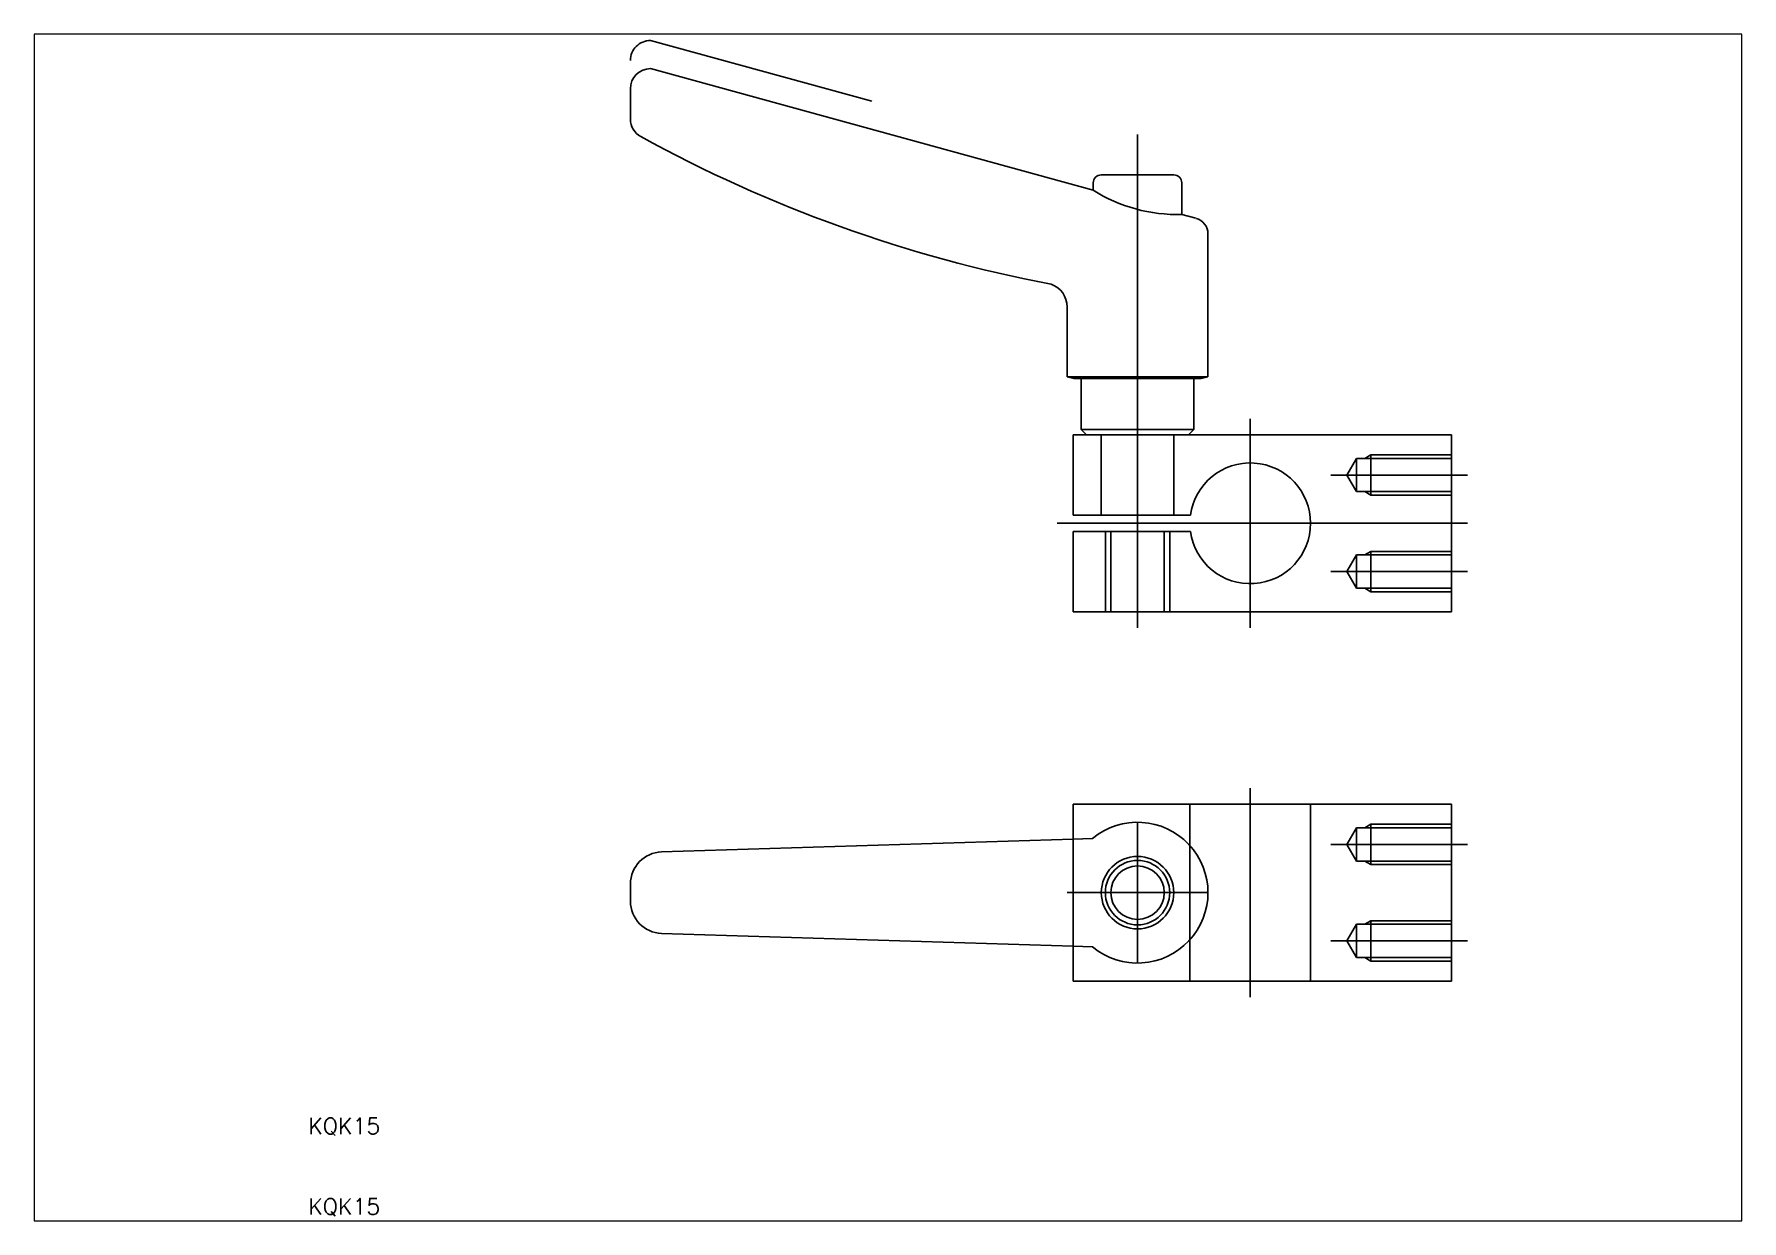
# Paper-space layout 'レイアウト1' of a CAD drawing. Extents: x 1.12 to 10.1, y 0.78 to 7.02.
# The model-space entities are those that its viewports show. They can reach past a viewport. Long polylines and large blocks are cut down to what shows.
import ezdxf

# ---------------------------------------------------------------- set-up
doc = ezdxf.new("R2010")
doc.units = 0
doc.header["$MEASUREMENT"] = 0
for name, pattern in [('CENTER', [2, 1.25, -0.25, 0.25, -0.25]), ('DASHED', [0.75, 0.5, -0.25]), ('PHANTOM', [2.5, 1.25, -0.25, 0.25, -0.25, 0.25, -0.25])]:
    doc.linetypes.add(name, pattern=pattern)
doc.layers.get('0').update_dxf_attribs({"linetype": 'CONTINUOUS'})
doc.layers.add('CENTER', color=1, linetype='CENTER')
doc.styles.get("Standard").update_dxf_attribs({"font": 'txt.shx'})

msp = doc.modelspace()

# ---------------------------------------------------------------- linework, layer by layer
at = {"color": 3, "linetype": 'PHANTOM'}
for p in [(52.5, 155.89), (80.01, 148.34)]:
    msp.add_line(p, (52.51, 155.89), dxfattribs=at)
at = {"color": 7, "linetype": 'Continuous'}
for p, q in [((52.5, 152.39), (52.51, 152.39)), ((107.5, 137.29), (52.51, 152.39)), ((50, 146.13), (50, 149.89)), ((107.5, 138.19), (107.5, 137.29)), ((117.5, 139.19), (108.5, 139.19)), ((118.5, 134.27), (118.5, 138.19)), ((120.26, 133.79), (118.5, 134.27)), ((121.75, 131.85), (121.75, 114.11)), ((104.25, 114.11), (104.25, 122.79)), ((121.75, 114.11), (104.25, 114.11)), ((104.25, 114.11), (105.09, 113.89)), ((120.91, 113.89), (105.09, 113.89)), ((106, 113.89), (106, 107.54)), ((120, 113.89), (120, 107.54)), ((121.75, 114.11), (120.91, 113.89)), ((105, 106.89), (105, 96.89)), ((105, 106.89), (152, 106.89)), ((120, 107.54), (106, 107.54)), ((106.65, 106.89), (106, 107.54)), ((106.65, 106.89), (119.35, 106.89)), ((119.35, 106.89), (120, 107.54)), ((152, 106.89), (152, 84.89)), ((105, 96.89), (119.57, 96.89)), ((105, 94.89), (105, 84.89)), ((105, 94.89), (119.57, 94.89)), ((105, 84.89), (152, 84.89)), ((105, 61), (152, 61)), ((105, 61), (105, 39)), ((152, 61), (152, 39)), ((105, 56.66), (53.88, 55.07)), ((50, 51.07), (50, 48.93)), ((53.88, 44.93), (105, 43.34)), ((105, 39), (152, 39))]:
    msp.add_line(p, q, dxfattribs=at)
at = {"color": 3, "linetype": 'DASHED'}
for p, q in [((108.5, 106.89), (108.5, 96.89)), ((117.5, 106.89), (117.5, 96.89)), ((139, 101.89), (140.19, 103.96)), ((152, 103.96), (140.19, 103.96)), ((140.19, 103.96), (140.19, 99.83)), ((142, 104.39), (141.25, 103.96)), ((142, 104.39), (142, 99.39)), ((152, 104.39), (142, 104.39)), ((139, 101.89), (140.19, 99.83)), ((152, 99.83), (140.19, 99.83)), ((142, 99.39), (141.25, 99.83)), ((152, 99.39), (142, 99.39)), ((109, 84.89), (109, 94.89)), ((109.68, 84.89), (109.68, 94.89)), ((116.32, 84.89), (116.32, 94.89)), ((117, 84.89), (117, 94.89)), ((139, 89.89), (140.19, 91.96)), ((152, 91.96), (140.19, 91.96)), ((140.19, 91.96), (140.19, 87.83)), ((142, 92.39), (141.25, 91.96)), ((142, 92.39), (142, 87.39)), ((152, 92.39), (142, 92.39)), ((139, 89.89), (140.19, 87.83)), ((152, 87.83), (140.19, 87.83)), ((142, 87.39), (141.25, 87.83)), ((152, 87.39), (142, 87.39)), ((119.5, 61), (119.5, 39)), ((134.5, 61), (134.5, 39)), ((139, 56), (140.19, 58.07)), ((152, 58.07), (140.19, 58.07)), ((140.19, 58.07), (140.19, 53.93)), ((142, 58.5), (141.25, 58.07)), ((142, 58.5), (142, 53.5)), ((152, 58.5), (142, 58.5)), ((107.42, 56.74), (105, 56.66)), ((139, 56), (140.19, 53.93)), ((152, 53.93), (140.19, 53.93)), ((142, 53.5), (141.25, 53.93)), ((152, 53.5), (142, 53.5)), ((139, 44), (140.19, 46.07)), ((152, 46.07), (140.19, 46.07)), ((140.19, 46.07), (140.19, 41.93)), ((142, 46.5), (141.25, 46.07)), ((142, 46.5), (142, 41.5)), ((152, 46.5), (142, 46.5)), ((105, 43.34), (107.42, 43.26)), ((139, 44), (140.19, 41.93)), ((152, 41.93), (140.19, 41.93)), ((142, 41.5), (141.25, 41.93)), ((152, 41.5), (142, 41.5))]:
    msp.add_line(p, q, dxfattribs=at)
at = {"color": 7, "linetype": 'Continuous'}
for radius in [4.5, 4, 3.32]:
    msp.add_circle((113, 50), radius, dxfattribs=at)
at = {"color": 3, "linetype": 'PHANTOM'}
msp.add_arc((52.5, 153.39), 2.5, 90, 180, dxfattribs=at)
at = {"color": 7, "linetype": 'Continuous'}
for centre, radius, start, end in [((52.5, 149.89), 2.5, 90, 180), ((52.5, 146.13), 2.5, 180, 241.174), ((134.28, 294.72), 172.11, 241.174, 259.2843), ((108.5, 138.19), 1, 90, 180), ((117.5, 138.19), 1, 0, 90), ((117.93, 153.75), 19.49, 237.6242, 271.6631), ((119.75, 131.85), 2, 0, 75.168), ((101.25, 122.79), 3, 0, 70), ((127, 95.89), 7.5, 187.6623, 172.3377), ((54, 51.07), 4, 91.7905, 180), ((54, 48.93), 4, 180, 268.2095)]:
    msp.add_arc(centre, radius, start, end, dxfattribs=at)
at = {"color": 3, "linetype": 'DASHED'}
msp.add_arc((113, 50), 8.75, 230.3689, 129.6311, dxfattribs=at)
at = {"layer": 'CENTER', "color": 1, "linetype": 'CENTER'}
for p, q in [((113, 144.19), (113, 104.89)), ((113, 108.89), (113, 82.89)), ((127, 108.89), (127, 82.89)), ((154, 101.89), (137, 101.89)), ((103, 95.89), (154, 95.89)), ((154, 89.89), (137, 89.89)), ((127, 63), (127, 37)), ((113, 41.25), (113, 58.75)), ((154, 56), (137, 56)), ((121.75, 50), (104.25, 50)), ((154, 44), (137, 44))]:
    msp.add_line(p, q, dxfattribs=at)

# ---------------------------------------------------------------- texts
at = {"color": 7, "linetype": 'Continuous'}
for p in [(10, 20), (10, 10)]:
    msp.add_text('KQK15', height=2, dxfattribs=at).set_placement(p)

psp = doc.layouts.new('レイアウト1')

# ---------------------------------------------------------------- viewports
at = {"layer": '0', "color": 7, "linetype": 'Continuous'}
psp.add_viewport(center=(5.6137, 3.9021), size=(8.982, 6.243333), view_center_point=(82, 82.9466), view_height=147.453503, dxfattribs=at)

doc.saveas('drawing.dxf')
